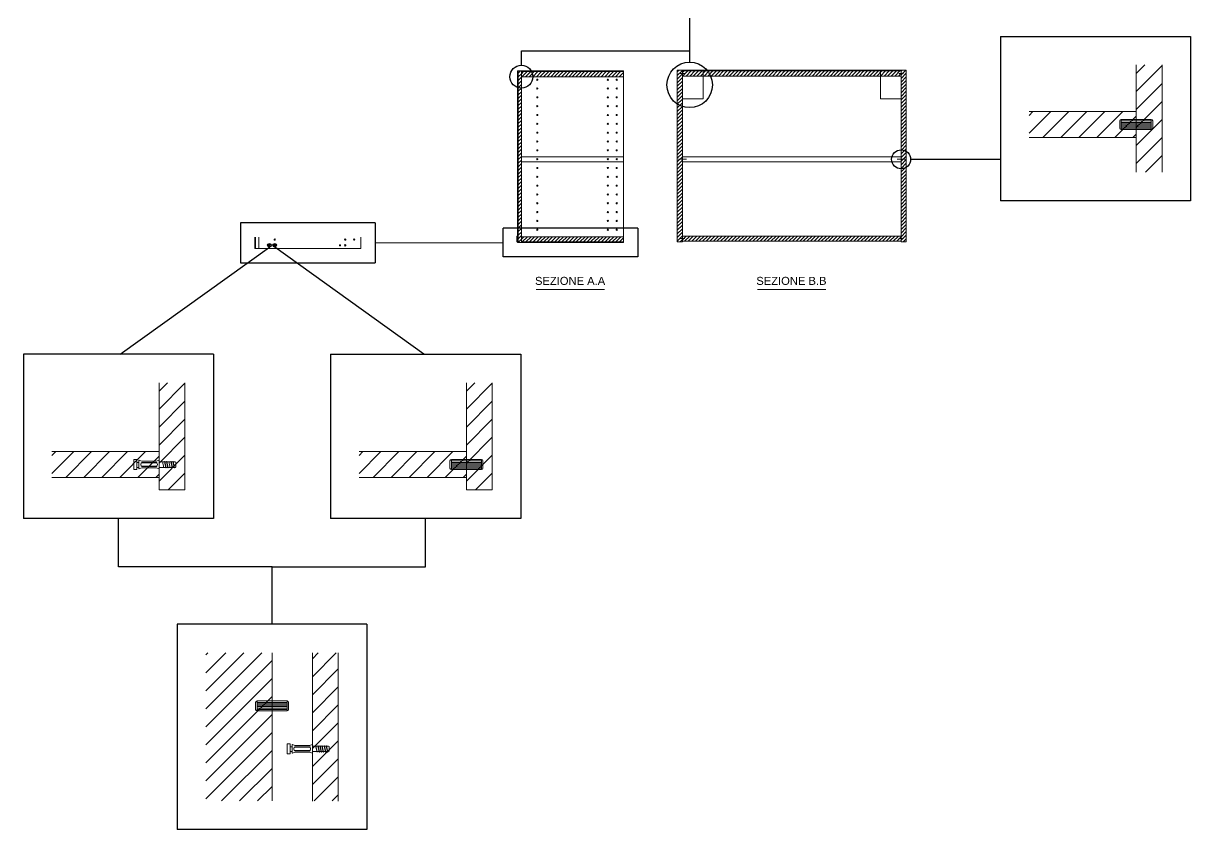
# Model space of a CAD drawing. Header units: millimetres. Extents: x 2179 to 4122, y 1235 to 3124.
# Drawn here: x 2500.4 to 2908.3, y 2669.2 to 2950.9 of the extents above; entities that cross this region are included whole.
import ezdxf

# ---------------------------------------------------------------- set-up
doc = ezdxf.new("R2010")
doc.units = ezdxf.units.MM
for name, color, linetype, lineweight in [('A-FURN', 8, 'Continuous', 18), ('G-ANNO-DIM', 3, 'Continuous', 18), ('meccanismi', 4, 'Continuous', 18), ('viti', 2, 'Continuous', 18)]:
    doc.layers.add(name, color=color, linetype=linetype, lineweight=lineweight)
doc.layers.add('ingrandimenti', color=6, linetype='Continuous')
doc.styles.add('underline', font='arial.ttf')
pattern_1 = [(45, (-1.1819, 1084.9676), (-0.62861793, 0.62861793), [])]

msp = doc.modelspace()

# ---------------------------------------------------------------- hatches: boundary and pattern name
at = {"layer": 'A-FURN'}
h = msp.add_hatch(dxfattribs=at)
h.set_pattern_fill('ANSI31', color=256, scale=0.28)
h.set_pattern_definition(pattern_1)
h.paths.add_polyline_path([(2710.08, 2876.34), (2674.43, 2876.34), (2674.43, 2874.54), (2710.08, 2874.54)])
h.paths.add_polyline_path([(2674.43, 2880.77), (2673.32, 2880.77), (2673.32, 2874.3), (2674.43, 2874.3)])
h.paths.add_polyline_path([(2673.32, 2876.34), (2673.08, 2876.34), (2673.08, 2874.54), (2673.32, 2874.54)])
h.paths.add_polyline_path([(2674.43, 2934.3), (2673.32, 2934.3), (2673.32, 2880.77), (2674.43, 2880.77)])
h = msp.add_hatch(dxfattribs=at)
h.set_pattern_fill('ANSI31', color=256, scale=0.28)
h.set_pattern_definition(pattern_1)
h.paths.add_polyline_path([(2710.08, 2934.05), (2674.43, 2934.05), (2674.43, 2932.25), (2710.08, 2932.25)])
h.paths.add_polyline_path([(2673.32, 2934.05), (2673.08, 2934.05), (2673.08, 2932.25), (2673.32, 2932.25)])
h = msp.add_hatch(dxfattribs=at)
h.set_pattern_fill('ANSI31', color=256, scale=0.28, angle=180)
h.set_pattern_definition([(225, (4478.8923, 29.6313), (0.62861793, -0.62861793), [])])
h.paths.add_polyline_path([(2807.11, 2874.54), (2808.91, 2874.54), (2808.91, 2934.54), (2807.11, 2934.54)])
h.paths.add_polyline_path([(2728.91, 2874.54), (2730.71, 2874.54), (2730.71, 2934.54), (2728.91, 2934.54)])
h = msp.add_hatch(dxfattribs=at)
h.set_pattern_fill('ANSI31', color=256, scale=0.28, angle=180)
h.set_pattern_definition([(225, (4478.8923, 105.5846), (0.62861793, -0.62861793), [])])
h.paths.add_polyline_path([(2730.71, 2932.5), (2730.71, 2934.3), (2807.11, 2934.3), (2807.11, 2932.5), (2784.73, 2932.5)])
h = msp.add_hatch(dxfattribs=at)
h.set_pattern_fill('ANSI31', color=256, scale=1.400002, angle=180)
h.set_pattern_definition([(225, (5196.306, -8.5054), (3.143094, -3.143094), [])])
h.paths.add_polyline_path([(2889.27, 2936.36), (2889.27, 2908.9), (2889.27, 2898.9), (2898.27, 2898.9), (2898.27, 2936.36)])
h = msp.add_hatch(dxfattribs=at)
h.set_pattern_fill('ANSI31', color=256, scale=1.4, angle=180)
h.set_pattern_definition([(225, (11248.2033, -11214.5034), (3.1430896, -3.1430896), [])])
h.paths.add_polyline_path([(2851.81, 2920.06), (2851.81, 2911.06), (2889.27, 2911.06), (2889.27, 2920.06)])
h = msp.add_hatch(dxfattribs=at)
h.set_pattern_fill('ANSI31', color=256, scale=0.28, angle=180)
h.set_pattern_definition([(225, (4478.8923, 49.678), (0.62861793, -0.62861793), [])])
h.paths.add_polyline_path([(2730.71, 2876.59), (2730.71, 2874.79), (2807.11, 2874.79), (2807.11, 2876.59), (2784.73, 2876.59)])
h = msp.add_hatch(dxfattribs=at)
h.set_pattern_fill('ANSI31', color=256, scale=1.400002, angle=180)
h.set_pattern_definition([(225, (4854.9042, -119.5086), (3.143094, -3.143094), [])])
h.paths.add_polyline_path([(2547.87, 2825.36), (2547.87, 2797.9), (2547.87, 2787.9), (2556.87, 2787.9), (2556.87, 2825.36)])
h = msp.add_hatch(dxfattribs=at)
h.set_pattern_fill('ANSI31', color=256, scale=1.400002, angle=180)
h.set_pattern_definition([(225, (4962.2355, -119.5086), (3.143094, -3.143094), [])])
h.paths.add_polyline_path([(2655.2, 2825.36), (2655.2, 2797.9), (2655.2, 2787.9), (2664.2, 2787.9), (2664.2, 2825.36)])
h = msp.add_hatch(dxfattribs=at)
h.set_pattern_fill('ANSI31', color=256, scale=1.4, angle=180)
h.set_pattern_definition([(225, (10906.8016, -11333.311), (3.1430896, -3.1430896), [])])
h.paths.add_polyline_path([(2510.41, 2801.26), (2510.41, 2792.26), (2547.87, 2792.26), (2547.87, 2801.26)])
h = msp.add_hatch(dxfattribs=at)
h.set_pattern_fill('ANSI31', color=256, scale=1.4, angle=180)
h.set_pattern_definition([(225, (11014.133, -11333.311), (3.1430896, -3.1430896), [])])
h.paths.add_polyline_path([(2617.74, 2801.26), (2617.74, 2792.26), (2655.2, 2792.26), (2655.2, 2801.26)])
h = msp.add_hatch(dxfattribs=at)
h.set_pattern_fill('ANSI31', color=256, scale=1.400002, angle=180)
h.set_pattern_definition([(225, (4813.239, -257.02), (3.143094, -3.143094), [])])
h.paths.add_polyline_path([(2564.16, 2679.2), (2587.3, 2679.2), (2587.3, 2730.96), (2564.16, 2730.96)])
h = msp.add_hatch(dxfattribs=at)
h.set_pattern_fill('ANSI31', color=256, scale=1.400002, angle=180)
h.set_pattern_definition([(225, (4908.466, -257.02), (3.143094, -3.143094), [])])
h.paths.add_polyline_path([(2601.43, 2679.2), (2610.43, 2679.2), (2610.43, 2730.96), (2601.43, 2730.96)])

# ---------------------------------------------------------------- linework, layer by layer
for p, q in [((2673.08, 2934.3), (2673.32, 2934.3)), ((2673.32, 2934.3), (2673.32, 2874.3)), ((2674.43, 2874.3), (2674.43, 2934.3)), ((2728.91, 2934.54), (2728.91, 2874.54)), ((2728.91, 2934.54), (2730.71, 2934.54)), ((2730.71, 2874.54), (2730.71, 2934.54)), ((2807.11, 2934.3), (2730.71, 2934.3)), ((2737.91, 2934.54), (2737.91, 2924.54)), ((2807.11, 2874.54), (2807.11, 2934.54)), ((2807.11, 2934.54), (2808.91, 2934.54)), ((2808.91, 2874.54), (2808.91, 2934.54)), ((2889.27, 2898.9), (2889.27, 2936.36)), ((2898.27, 2898.9), (2898.27, 2936.36)), ((2730.71, 2932.5), (2807.11, 2932.5)), ((2730.71, 2932.5), (2752.56, 2932.5)), ((2737.91, 2924.54), (2730.71, 2924.54)), ((2851.81, 2920.06), (2889.27, 2920.06)), ((2889.27, 2911.06), (2851.81, 2911.06)), ((2581.57, 2876.24), (2581.57, 2872.26)), ((2582.68, 2872.26), (2582.68, 2876.24)), ((2730.71, 2876.59), (2807.11, 2876.59)), ((2730.71, 2876.59), (2752.56, 2876.59)), ((2728.91, 2874.54), (2730.71, 2874.54)), ((2807.11, 2874.79), (2730.71, 2874.79)), ((2807.11, 2874.54), (2807.11, 2874.74)), ((2807.11, 2874.54), (2808.91, 2874.54)), ((2808.91, 2874.54), (2807.11, 2874.54)), ((2547.87, 2787.9), (2547.87, 2825.36)), ((2556.87, 2787.9), (2556.87, 2825.36)), ((2655.2, 2787.9), (2655.2, 2825.36)), ((2664.2, 2787.9), (2664.2, 2825.36)), ((2510.41, 2801.26), (2547.87, 2801.26)), ((2617.74, 2801.26), (2655.2, 2801.26)), ((2547.87, 2792.26), (2510.41, 2792.26)), ((2655.2, 2792.26), (2617.74, 2792.26)), ((2547.87, 2787.9), (2556.87, 2787.9)), ((2556.87, 2787.9), (2547.87, 2787.9)), ((2655.2, 2787.9), (2664.2, 2787.9)), ((2664.2, 2787.9), (2655.2, 2787.9)), ((2587.3, 2730.96), (2587.3, 2679.2)), ((2601.43, 2679.19), (2601.43, 2730.96)), ((2610.43, 2679.19), (2610.43, 2730.96))]:
    msp.add_line(p, q, dxfattribs=at)
for points in [[(2710.08, 2934.3), (2673.08, 2934.3), (2673.08, 2874.3), (2710.08, 2874.3), (2710.08, 2934.3)], [(2673.08, 2932.25), (2673.08, 2934.05), (2673.32, 2934.05)], [(2674.43, 2934.05), (2710.08, 2934.05), (2710.08, 2932.94)], [(2710.08, 2934.05), (2710.08, 2932.25), (2674.43, 2932.25)], [(2730.71, 2934.54), (2807.11, 2934.54)], [(2799.91, 2934.54), (2799.91, 2924.54), (2807.11, 2924.54)], [(2807.11, 2934.54), (2807.11, 2932.54)], [(2889.27, 2908.9), (2889.27, 2936.36)], [(2673.32, 2932.25), (2673.08, 2932.25), (2673.08, 2932.25)], [(2730.71, 2874.54), (2730.71, 2924.54)], [(2807.11, 2874.54), (2807.11, 2924.54)], [(2889.27, 2920.06), (2889.27, 2911.06)], [(2710.08, 2903.4), (2710.08, 2902.5), (2674.43, 2902.5), (2674.43, 2904.3), (2710.08, 2904.3), (2710.08, 2903.4)], [(2730.71, 2903.4), (2730.71, 2904.3), (2807.11, 2904.3), (2807.11, 2902.5), (2730.71, 2902.5), (2730.71, 2903.4)], [(2581.32, 2876.24), (2581.32, 2872.26), (2618.32, 2872.26), (2618.32, 2876.24)], [(2673.08, 2876.34), (2673.08, 2874.54), (2673.32, 2874.54)], [(2673.32, 2876.34), (2673.08, 2876.34), (2673.08, 2876.34)], [(2710.08, 2874.54), (2710.08, 2876.34), (2674.43, 2876.34)], [(2674.43, 2874.54), (2710.08, 2874.54), (2710.08, 2875.65)], [(2807.11, 2875.69), (2807.11, 2874.54)], [(2807.11, 2875.69), (2807.11, 2874.79)], [(2673.32, 2874.3), (2674.43, 2874.3)], [(2730.71, 2874.79), (2730.71, 2874.54)], [(2655.2, 2797.9), (2655.2, 2825.36)], [(2547.87, 2801.26), (2547.87, 2792.26)], [(2655.2, 2801.26), (2655.2, 2792.26)]]:
    msp.add_lwpolyline(points, dxfattribs=at)
for centre, radius in [((2679.98, 2931.21), 0.216), ((2704.65, 2931.21), 0.216), ((2707.73, 2931.21), 0.216), ((2679.98, 2928.13), 0.216), ((2679.98, 2925.05), 0.216), ((2704.65, 2928.13), 0.216), ((2704.65, 2925.05), 0.216), ((2707.73, 2928.13), 0.216), ((2707.73, 2925.05), 0.216), ((2679.98, 2921.96), 0.216), ((2704.65, 2921.96), 0.216), ((2707.73, 2921.96), 0.216), ((2679.98, 2918.88), 0.216), ((2704.65, 2918.88), 0.216), ((2707.73, 2918.88), 0.216), ((2679.98, 2915.8), 0.216), ((2679.98, 2912.71), 0.216), ((2704.65, 2915.8), 0.216), ((2704.65, 2912.71), 0.216), ((2707.73, 2915.8), 0.216), ((2707.73, 2912.71), 0.216), ((2679.98, 2909.63), 0.216), ((2704.65, 2909.63), 0.216), ((2707.73, 2909.63), 0.216), ((2679.98, 2906.55), 0.216), ((2704.65, 2906.55), 0.216), ((2707.73, 2906.55), 0.216), ((2679.98, 2903.46), 0.216), ((2679.98, 2900.38), 0.216), ((2704.65, 2903.46), 0.216), ((2704.65, 2900.38), 0.216), ((2707.73, 2903.46), 0.216), ((2707.73, 2900.38), 0.216), ((2679.98, 2897.3), 0.216), ((2704.65, 2897.3), 0.216), ((2707.73, 2897.3), 0.216), ((2679.98, 2894.21), 0.216), ((2704.65, 2894.21), 0.216), ((2707.73, 2894.21), 0.216), ((2679.98, 2891.13), 0.216), ((2679.98, 2888.05), 0.216), ((2704.65, 2891.13), 0.216), ((2704.65, 2888.05), 0.216), ((2707.73, 2891.13), 0.216), ((2707.73, 2888.05), 0.216), ((2679.98, 2884.96), 0.216), ((2704.65, 2884.96), 0.216), ((2707.73, 2884.96), 0.216), ((2679.98, 2881.88), 0.216), ((2704.65, 2881.88), 0.216), ((2707.73, 2881.88), 0.216), ((2588.23, 2875.35), 0.216), ((2612.89, 2875.35), 0.216), ((2615.98, 2875.35), 0.216), ((2679.98, 2878.8), 0.216), ((2704.65, 2878.8), 0.216), ((2707.73, 2878.8), 0.216), ((2586.38, 2873.36), 0.247), ((2588.23, 2873.36), 0.216), ((2588.23, 2873.36), 0.216), ((2611.04, 2873.36), 0.216), ((2612.89, 2873.36), 0.247)]:
    msp.add_circle(centre, radius, dxfattribs=at)
at = {"layer": 'G-ANNO-DIM'}
for p, q in [((2679.56, 2857.96), (2703.46, 2857.96)), ((2756.89, 2857.96), (2780.79, 2857.96))]:
    msp.add_line(p, q, dxfattribs=at)
at = {"layer": 'ingrandimenti'}
for p, q in [((2908.27, 2946.36), (2908.27, 2888.9)), ((2623.32, 2874.25), (2668.08, 2874.3)), ((2566.87, 2835.36), (2566.87, 2777.9)), ((2674.2, 2835.36), (2674.2, 2777.9)), ((2620.43, 2740.96), (2620.43, 2669.19))]:
    msp.add_line(p, q, dxfattribs=at)
for points in [[(2733.23, 2937.35), (2733.23, 2968.36)], [(2841.81, 2946.36), (2841.81, 2888.9)], [(2841.81, 2946.36), (2908.27, 2946.36)], [(2674.43, 2936.25), (2674.43, 2941.25), (2733.23, 2941.25)], [(2810.42, 2903.4), (2841.81, 2903.4)], [(2908.27, 2888.9), (2841.81, 2888.9)], [(2623.32, 2881.24), (2576.32, 2881.24)], [(2576.32, 2881.24), (2576.32, 2867.26)], [(2623.32, 2881.24), (2623.32, 2867.26)], [(2715.08, 2879.3), (2715.08, 2869.3), (2668.08, 2869.3), (2668.08, 2879.3)], [(2715.08, 2879.3), (2668.08, 2879.3)], [(2534.21, 2835.36), (2586.38, 2872.71)], [(2640.39, 2835.36), (2588.23, 2872.71)], [(2576.32, 2867.26), (2623.32, 2867.26)], [(2500.41, 2835.36), (2500.41, 2777.9)], [(2566.87, 2835.36), (2500.41, 2835.36)], [(2607.74, 2835.36), (2607.74, 2777.9)], [(2607.74, 2835.36), (2674.2, 2835.36)], [(2566.87, 2777.9), (2500.41, 2777.9)], [(2587.3, 2760.96), (2533.64, 2760.96), (2533.64, 2777.9)], [(2587.3, 2740.96), (2587.3, 2760.96), (2640.97, 2760.96), (2640.97, 2777.9)], [(2674.2, 2777.9), (2607.74, 2777.9)], [(2554.17, 2740.96), (2554.17, 2669.19)], [(2620.43, 2740.96), (2554.17, 2740.96)], [(2620.43, 2669.19), (2554.17, 2669.19)]]:
    msp.add_lwpolyline(points, dxfattribs=at)
for centre, radius in [((2733.23, 2929.4), 7.95), ((2674.43, 2932.25), 4), ((2807.11, 2903.4), 3.32), ((2586.38, 2873.36), 0.642), ((2588.23, 2873.36), 0.642)]:
    msp.add_circle(centre, radius, dxfattribs=at)
at = {"layer": 'meccanismi'}
for p in [(2672.88, 2876.54), (2673.32, 2876.34)]:
    msp.add_line(p, (2673.32, 2876.54), dxfattribs=at)
for points in [[(2672.88, 2874.54), (2672.88, 2876.54)], [(2673.08, 2876.34), (2673.08, 2874.54), (2672.88, 2874.54)], [(2673.32, 2876.34), (2673.08, 2876.34)]]:
    msp.add_lwpolyline(points, dxfattribs=at)
at = {"layer": 'viti'}
for p, q in [((2729.91, 2933.4), (2731.51, 2933.4)), ((2806.31, 2933.4), (2807.91, 2933.4)), ((2729.91, 2875.69), (2731.51, 2875.69)), ((2806.31, 2875.69), (2807.91, 2875.69)), ((2586.2, 2873.18), (2586.55, 2873.53)), ((2612.72, 2873.18), (2613.07, 2873.53)), ((2539.05, 2795.04), (2539.05, 2798.47)), ((2540.03, 2798.47), (2539.05, 2798.47)), ((2540.03, 2796.76), (2540.03, 2798.47)), ((2546.89, 2797.95), (2541.75, 2797.95)), ((2540.03, 2795.04), (2539.05, 2795.04)), ((2540.77, 2797.46), (2540.03, 2797.46)), ((2540.03, 2796.76), (2540.03, 2795.04)), ((2540.77, 2795.78), (2540.03, 2795.78)), ((2541.75, 2797.46), (2546.89, 2797.46)), ((2541.75, 2797.31), (2546.89, 2797.31)), ((2541.75, 2796.2), (2546.89, 2796.2)), ((2541.75, 2796.06), (2546.89, 2796.06)), ((2546.89, 2795.57), (2541.75, 2795.57)), ((2547.87, 2797.74), (2549, 2797.73)), ((2547.87, 2795.78), (2549.42, 2795.78)), ((2548.98, 2797.83), (2549.45, 2795.63)), ((2549.08, 2797.83), (2549.55, 2795.63)), ((2549.1, 2797.73), (2549.74, 2797.73)), ((2549.52, 2795.78), (2550.16, 2795.78)), ((2549.72, 2797.83), (2550.19, 2795.63)), ((2549.81, 2797.83), (2550.29, 2795.63)), ((2549.84, 2797.73), (2550.47, 2797.73)), ((2550.25, 2795.78), (2550.89, 2795.78)), ((2550.45, 2797.83), (2550.92, 2795.63)), ((2550.55, 2797.83), (2551.02, 2795.63)), ((2550.57, 2797.73), (2551.21, 2797.73)), ((2550.99, 2795.78), (2551.62, 2795.78)), ((2551.19, 2797.82), (2551.66, 2795.62)), ((2551.28, 2797.82), (2551.76, 2795.62)), ((2551.31, 2797.73), (2551.94, 2797.72)), ((2551.72, 2795.78), (2552.36, 2795.78)), ((2551.92, 2797.82), (2552.39, 2795.62)), ((2552.02, 2797.82), (2552.49, 2795.62)), ((2552.04, 2797.72), (2552.68, 2797.72)), ((2552.46, 2795.78), (2553.1, 2795.78)), ((2552.66, 2797.83), (2553.13, 2795.63)), ((2552.75, 2797.83), (2553.23, 2795.63)), ((2552.78, 2797.72), (2553.44, 2797.72)), ((2553.19, 2795.78), (2553.44, 2795.78)), ((2553.74, 2797.25), (2553.74, 2796.76)), ((2553.74, 2796.75), (2553.74, 2796.26)), ((2581.55, 2711.17), (2581.55, 2711.08)), ((2592.61, 2695.71), (2592.61, 2699.13)), ((2593.59, 2699.13), (2592.61, 2699.13)), ((2593.59, 2697.42), (2593.59, 2699.13)), ((2594.33, 2698.12), (2593.59, 2698.12)), ((2593.59, 2697.42), (2593.59, 2695.71)), ((2594.33, 2696.44), (2593.59, 2696.44)), ((2600.45, 2698.61), (2595.31, 2698.61)), ((2595.31, 2698.12), (2600.45, 2698.12)), ((2595.31, 2697.97), (2600.45, 2697.97)), ((2595.31, 2696.87), (2600.45, 2696.87)), ((2595.31, 2696.72), (2600.45, 2696.72)), ((2600.45, 2696.23), (2595.31, 2696.23)), ((2601.43, 2698.4), (2602.56, 2698.4)), ((2601.43, 2696.44), (2602.98, 2696.44)), ((2602.54, 2698.49), (2603.02, 2696.29)), ((2602.64, 2698.49), (2603.11, 2696.29)), ((2602.66, 2698.4), (2603.3, 2698.39)), ((2603.08, 2696.44), (2603.72, 2696.44)), ((2603.28, 2698.49), (2603.75, 2696.29)), ((2603.38, 2698.49), (2603.85, 2696.29)), ((2603.4, 2698.39), (2604.03, 2698.39)), ((2603.82, 2696.44), (2604.45, 2696.44)), ((2604.01, 2698.49), (2604.48, 2696.29)), ((2604.11, 2698.49), (2604.58, 2696.29)), ((2604.13, 2698.39), (2604.77, 2698.39)), ((2604.55, 2696.44), (2605.19, 2696.44)), ((2604.75, 2698.48), (2605.22, 2696.28)), ((2604.85, 2698.48), (2605.32, 2696.28)), ((2604.87, 2698.39), (2605.5, 2698.39)), ((2605.28, 2696.44), (2605.92, 2696.44)), ((2605.48, 2698.48), (2605.95, 2696.28)), ((2605.58, 2698.48), (2606.05, 2696.28)), ((2605.6, 2698.39), (2606.24, 2698.38)), ((2606.02, 2696.44), (2606.66, 2696.44)), ((2606.22, 2698.49), (2606.69, 2696.29)), ((2606.32, 2698.49), (2606.79, 2696.29)), ((2606.34, 2698.38), (2607, 2698.38)), ((2606.76, 2696.44), (2607, 2696.44)), ((2607.3, 2697.91), (2607.3, 2697.42)), ((2607.3, 2697.41), (2607.3, 2696.92)), ((2593.59, 2695.71), (2592.61, 2695.71))]:
    msp.add_line(p, q, dxfattribs=at)
at = {"layer": 'viti', "color": 11, "true_color": 0xf27172}
for p, q in [((2883.52, 2916.81), (2883.52, 2914.31)), ((2884.02, 2913.81), (2884.02, 2917.31)), ((2884.02, 2917.31), (2894.52, 2917.31)), ((2894.52, 2916.81), (2884.02, 2916.81)), ((2884.02, 2916.31), (2894.52, 2916.31)), ((2894.52, 2913.81), (2894.52, 2917.31)), ((2895.02, 2916.81), (2895.02, 2914.31)), ((2883.52, 2914.31), (2883.52, 2914.23)), ((2894.52, 2915.81), (2884.02, 2915.81)), ((2884.02, 2915.31), (2894.52, 2915.31)), ((2894.52, 2914.81), (2884.02, 2914.81)), ((2884.02, 2914.31), (2894.52, 2914.31)), ((2884.02, 2913.81), (2894.52, 2913.81)), ((2679.83, 2903.31), (2680.13, 2903.62)), ((2680.13, 2903.31), (2679.83, 2903.62)), ((2707.58, 2903.31), (2707.88, 2903.62)), ((2707.88, 2903.31), (2707.58, 2903.62)), ((2729.33, 2903.4), (2732.08, 2903.4)), ((2805.73, 2903.4), (2808.48, 2903.4)), ((2588.08, 2873.2), (2588.38, 2873.51)), ((2588.38, 2873.2), (2588.08, 2873.51)), ((2610.89, 2873.2), (2611.2, 2873.51)), ((2611.2, 2873.2), (2610.89, 2873.51)), ((2649.45, 2798), (2649.45, 2795.51)), ((2649.95, 2795.01), (2649.95, 2798.51)), ((2649.95, 2798.51), (2660.45, 2798.51)), ((2660.45, 2798.01), (2649.95, 2798.01)), ((2660.45, 2795.01), (2660.45, 2798.51)), ((2660.95, 2798), (2660.95, 2795.51)), ((2649.45, 2795.51), (2649.45, 2795.42)), ((2649.95, 2797.51), (2660.45, 2797.51)), ((2660.45, 2797.01), (2649.95, 2797.01)), ((2649.95, 2796.51), (2660.45, 2796.51)), ((2660.45, 2796.01), (2649.95, 2796.01)), ((2649.95, 2795.51), (2660.45, 2795.51)), ((2649.95, 2795.01), (2660.45, 2795.01)), ((2581.55, 2713.66), (2581.55, 2711.17)), ((2582.05, 2710.67), (2582.05, 2714.17)), ((2582.05, 2714.17), (2592.55, 2714.17)), ((2592.55, 2713.67), (2582.05, 2713.67)), ((2582.05, 2713.17), (2592.55, 2713.17)), ((2592.55, 2712.67), (2582.05, 2712.67)), ((2592.55, 2710.67), (2592.55, 2714.17)), ((2593.05, 2713.66), (2593.05, 2711.17)), ((2582.05, 2712.17), (2592.55, 2712.17)), ((2592.55, 2711.67), (2582.05, 2711.67)), ((2582.05, 2711.17), (2592.55, 2711.17)), ((2582.05, 2710.67), (2592.55, 2710.67))]:
    msp.add_line(p, q, dxfattribs=at)
at = {"layer": 'viti'}
for points in [[(2586.2, 2873.53), (2586.55, 2873.18)], [(2612.72, 2873.53), (2613.07, 2873.18)], [(2540.77, 2796.76), (2540.77, 2798.19)], [(2547.87, 2798.19), (2547.87, 2796.76)], [(2540.77, 2796.76), (2540.77, 2795.32)], [(2542.48, 2797.46), (2542.48, 2797.46)], [(2542.48, 2796.06), (2542.48, 2796.06)], [(2547.87, 2795.32), (2547.87, 2796.76)], [(2553.23, 2795.63), (2553.23, 2795.78), (2553.44, 2795.78)], [(2594.33, 2697.42), (2594.33, 2698.85)], [(2594.33, 2697.42), (2594.33, 2695.98)], [(2601.43, 2698.85), (2601.43, 2697.42)], [(2601.43, 2695.98), (2601.43, 2697.42)], [(2606.79, 2696.29), (2606.79, 2696.44), (2607, 2696.44)]]:
    msp.add_lwpolyline(points, dxfattribs=at)
at = {"layer": 'viti', "color": 11, "true_color": 0xf27172}
for points in [[(2884.02, 2917.31), (2883.78, 2917.31), (2883.52, 2917.04), (2883.52, 2916.81)], [(2894.52, 2917.31), (2894.76, 2917.31), (2895.02, 2917.04), (2895.02, 2916.81)], [(2883.52, 2914.31), (2883.52, 2914.08), (2883.78, 2913.81), (2884.02, 2913.81)], [(2895.02, 2914.31), (2895.02, 2914.08), (2894.75, 2913.81), (2894.52, 2913.81)], [(2649.95, 2798.51), (2649.71, 2798.51), (2649.45, 2798.24), (2649.45, 2798)], [(2660.45, 2798.51), (2660.69, 2798.51), (2660.95, 2798.24), (2660.95, 2798)], [(2649.45, 2795.51), (2649.45, 2795.27), (2649.71, 2795.01), (2649.95, 2795.01)], [(2660.95, 2795.51), (2660.95, 2795.27), (2660.68, 2795.01), (2660.45, 2795.01)], [(2582.05, 2714.17), (2581.82, 2714.17), (2581.55, 2713.9), (2581.55, 2713.66)], [(2592.55, 2714.17), (2592.79, 2714.17), (2593.05, 2713.9), (2593.05, 2713.66)], [(2581.55, 2711.17), (2581.55, 2710.93), (2581.82, 2710.67), (2582.05, 2710.67)], [(2593.05, 2711.17), (2593.05, 2710.93), (2592.79, 2710.67), (2592.55, 2710.67)]]:
    msp.add_open_spline(points, degree=3, dxfattribs=at)
at = {"layer": 'viti'}
for points in [[(2541.75, 2797.95), (2541.41, 2797.95), (2540.77, 2798.53), (2540.77, 2798.19)], [(2547.87, 2798.19), (2547.87, 2798.53), (2547.22, 2797.95), (2546.89, 2797.95)], [(2541.75, 2795.57), (2541.41, 2795.57), (2540.77, 2794.99), (2540.77, 2795.32)], [(2541.41, 2796.76), (2541.46, 2797.27), (2541.57, 2797.46), (2541.75, 2797.46)], [(2541.41, 2796.76), (2541.46, 2796.25), (2541.57, 2796.06), (2541.75, 2796.06)], [(2547.23, 2796.76), (2547.18, 2797.27), (2547.06, 2797.46), (2546.89, 2797.46)], [(2547.23, 2796.76), (2547.18, 2796.25), (2547.06, 2796.06), (2546.89, 2796.06)], [(2547.87, 2795.32), (2547.87, 2794.99), (2547.22, 2795.57), (2546.89, 2795.57)], [(2549.08, 2797.83), (2549.07, 2797.86), (2548.98, 2797.86), (2548.98, 2797.83)], [(2549.55, 2795.63), (2549.56, 2795.6), (2549.46, 2795.6), (2549.45, 2795.63)], [(2549.81, 2797.83), (2549.81, 2797.86), (2549.71, 2797.86), (2549.72, 2797.83)], [(2550.29, 2795.63), (2550.29, 2795.59), (2550.2, 2795.59), (2550.19, 2795.63)], [(2550.55, 2797.83), (2550.54, 2797.86), (2550.44, 2797.86), (2550.45, 2797.83)], [(2551.02, 2795.63), (2551.03, 2795.6), (2550.93, 2795.6), (2550.92, 2795.63)], [(2551.28, 2797.82), (2551.28, 2797.85), (2551.18, 2797.85), (2551.19, 2797.82)], [(2551.76, 2795.62), (2551.76, 2795.59), (2551.67, 2795.59), (2551.66, 2795.62)], [(2552.02, 2797.82), (2552.01, 2797.85), (2551.91, 2797.85), (2551.92, 2797.82)], [(2552.49, 2795.62), (2552.5, 2795.59), (2552.4, 2795.59), (2552.39, 2795.62)], [(2552.75, 2797.83), (2552.75, 2797.86), (2552.65, 2797.86), (2552.66, 2797.83)], [(2553.23, 2795.63), (2553.23, 2795.6), (2553.14, 2795.6), (2553.13, 2795.63)], [(2553.74, 2797.25), (2553.74, 2797.43), (2553.63, 2797.72), (2553.44, 2797.72)], [(2553.74, 2796.26), (2553.74, 2796.07), (2553.63, 2795.78), (2553.44, 2795.78)], [(2595.31, 2698.61), (2594.97, 2698.61), (2594.33, 2699.19), (2594.33, 2698.85)], [(2595.31, 2696.23), (2594.97, 2696.23), (2594.33, 2695.65), (2594.33, 2695.98)], [(2594.97, 2697.42), (2595.02, 2697.93), (2595.13, 2698.12), (2595.31, 2698.12)], [(2594.97, 2697.42), (2595.02, 2696.91), (2595.13, 2696.72), (2595.31, 2696.72)], [(2601.43, 2698.85), (2601.43, 2699.19), (2600.79, 2698.61), (2600.45, 2698.61)], [(2600.79, 2697.42), (2600.74, 2697.93), (2600.62, 2698.12), (2600.45, 2698.12)], [(2600.79, 2697.42), (2600.74, 2696.91), (2600.62, 2696.72), (2600.45, 2696.72)], [(2601.43, 2695.98), (2601.43, 2695.65), (2600.79, 2696.23), (2600.45, 2696.23)], [(2602.64, 2698.49), (2602.63, 2698.52), (2602.54, 2698.52), (2602.54, 2698.49)], [(2603.38, 2698.49), (2603.37, 2698.52), (2603.27, 2698.52), (2603.28, 2698.49)], [(2603.85, 2696.29), (2603.85, 2696.26), (2603.76, 2696.26), (2603.75, 2696.29)], [(2604.11, 2698.49), (2604.1, 2698.52), (2604.01, 2698.52), (2604.01, 2698.49)], [(2604.58, 2696.29), (2604.59, 2696.26), (2604.49, 2696.26), (2604.48, 2696.29)], [(2604.85, 2698.48), (2604.84, 2698.52), (2604.74, 2698.52), (2604.75, 2698.48)], [(2605.32, 2696.28), (2605.32, 2696.25), (2605.23, 2696.25), (2605.22, 2696.28)], [(2605.58, 2698.48), (2605.57, 2698.52), (2605.48, 2698.52), (2605.48, 2698.48)], [(2606.05, 2696.28), (2606.06, 2696.25), (2605.96, 2696.25), (2605.95, 2696.28)], [(2606.32, 2698.49), (2606.31, 2698.52), (2606.21, 2698.52), (2606.22, 2698.49)], [(2606.79, 2696.29), (2606.79, 2696.26), (2606.7, 2696.26), (2606.69, 2696.29)], [(2607.3, 2697.91), (2607.3, 2698.1), (2607.19, 2698.38), (2607, 2698.38)], [(2607.3, 2696.92), (2607.3, 2696.73), (2607.19, 2696.44), (2607, 2696.44)]]:
    msp.add_open_spline(points, degree=3, dxfattribs=at)

# ---------------------------------------------------------------- texts
at = {"layer": 'G-ANNO-DIM', "style": 'underline'}
for s, p in [('SEZIONE A.A', (2679.17, 2859.53)), ('SEZIONE B.B', (2756.5, 2859.53))]:
    msp.add_text(s, height=2.7972, dxfattribs=at).set_placement(p)

doc.saveas('drawing.dxf')
